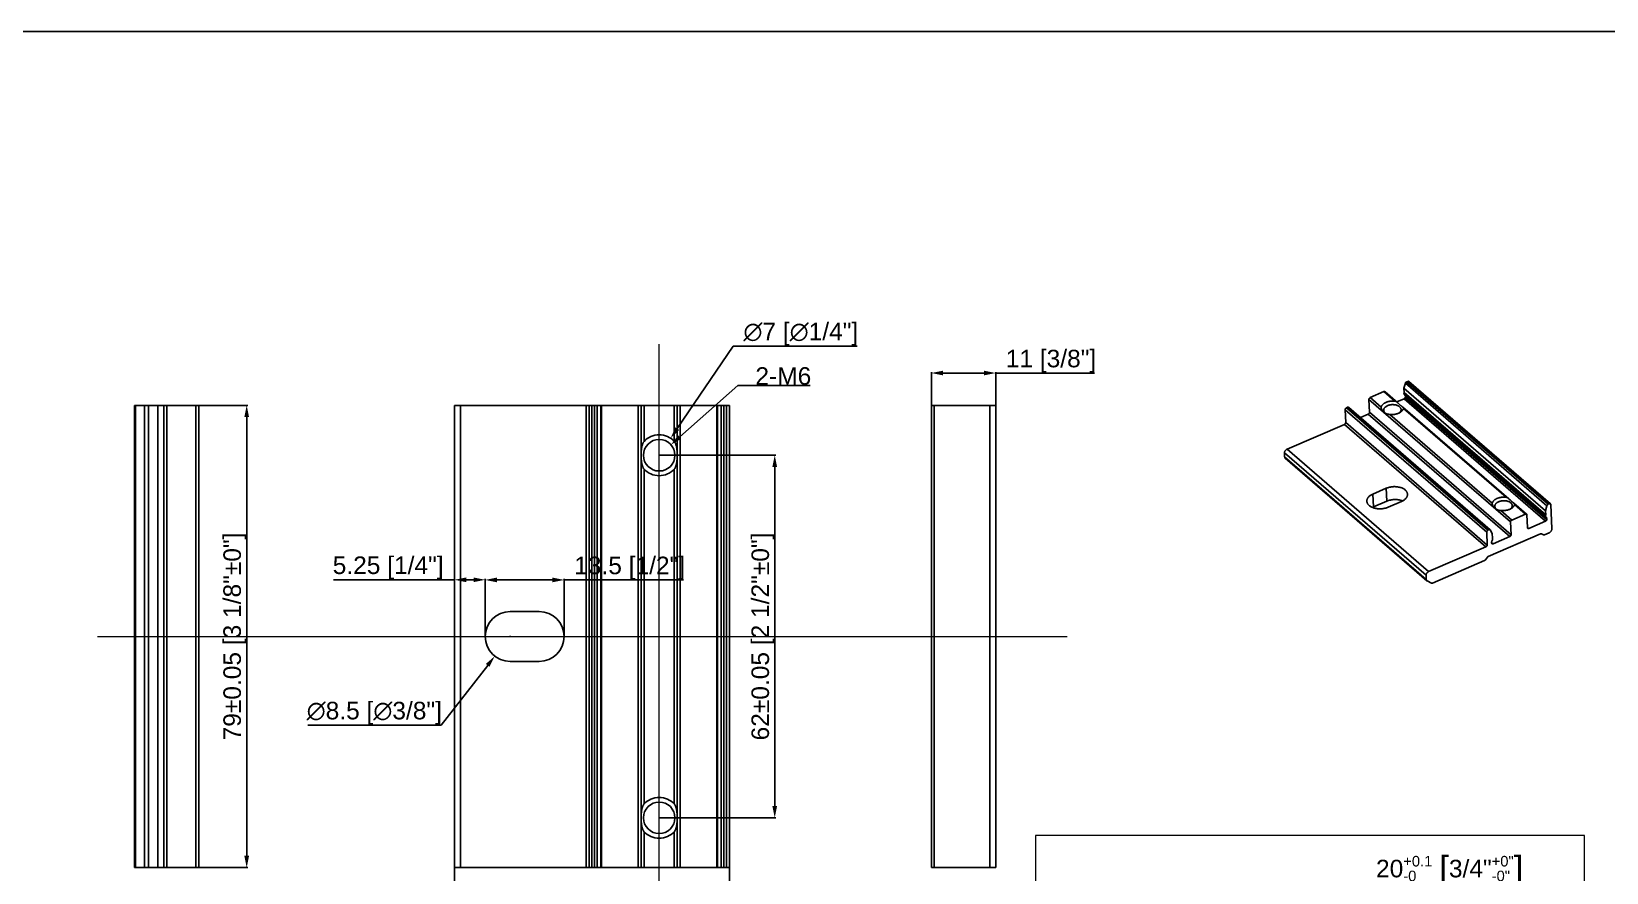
# Model space of a CAD drawing. Header units: millimetres. Extents: x 2185 to 26698, y 9658 to 17427.
# Drawn here: x 12673 to 12942.4, y 9782.4 to 9926.2 of the extents above; entities that cross this region are included whole.
import ezdxf

# ---------------------------------------------------------------- set-up
doc = ezdxf.new("R2010")
doc.units = ezdxf.units.MM
doc.styles.get("Standard").update_dxf_attribs({"font": 'arial.ttf'})
doc.dimstyles.new('缩小5倍', dxfattribs={"dimtxt": 3, "dimasz": 2, "dimexe": 0.18, "dimexo": 0.0625, "dimgap": 0.09, "dimtad": 1, "dimtoh": 1, "dimzin": 9, "dimdsep": 46, "dimtxsty": 'Standard', "dimblk": '_FILLED', "dimcen": 0.09, "dimclrd": 3, "dimclre": 3, "dimclrt": 3, "dimazin": 2, "dimtfac": 1, "dimtofl": 0, "dimtmove": 0, "dimatfit": 3, "dimldrblk": '_FILLED', "dimfxl": 1, "dimtolj": 1, "dimtzin": 0, "dimarcsym": 0})

# ---------------------------------------------------------------- blocks, each defined once
blk = doc.blocks.new('_FILLED')
at = {"color": 0, "linetype": 'ByBlock'}
blk.add_solid([(0, 0), (-1, 0.2), (-1, -0.2)], dxfattribs=at)
blk = doc.blocks.new('*D200')
at = {"color": 3, "lineweight": -2, "transparency": 16777216}
for p, q in [((12701.21, 9862.25), (12710.01, 9862.25)), ((12709.83, 9860.25), (12709.83, 9785.25)), ((12701.21, 9783.25), (12710.01, 9783.25))]:
    blk.add_line(p, q, dxfattribs=at)
at = {"layer": 'Defpoints', "color": 0, "transparency": 16777216}
for p in [(12701.15, 9862.25), (12701.15, 9783.25), (12709.83, 9783.25)]:
    blk.add_point(p, dxfattribs=at)
at = {"color": 3, "lineweight": -2, "transparency": 16777216, "xscale": 2, "yscale": 2, "zscale": 2}
for p, rotation in [((12709.83, 9862.25), 90), ((12709.83, 9783.25), 270)]:
    blk.add_blockref('_FILLED', p, dxfattribs=dict(at, rotation=rotation))
at = {"color": 3, "lineweight": 5, "transparency": 16777216, "insert": (12707.79, 9822.75), "char_height": 3, "attachment_point": 5, "rotation": 90}
blk.add_mtext('\\A1;79±0.05 [3 1/8"±0"]', dxfattribs=at)
blk = doc.blocks.new('*D201')
at = {"color": 3, "lineweight": -2, "transparency": 16777216}
for p, q in [((12750.62, 9822.81), (12750.62, 9832.6)), ((12752.62, 9832.42), (12762.12, 9832.42)), ((12764.12, 9822.81), (12764.12, 9832.6)), ((12764.12, 9832.42), (12784.53, 9832.42))]:
    blk.add_line(p, q, dxfattribs=at)
at = {"layer": 'Defpoints', "color": 0, "transparency": 16777216}
for p in [(12764.12, 9832.42), (12750.62, 9822.75), (12764.12, 9822.75)]:
    blk.add_point(p, dxfattribs=at)
at = {"color": 3, "lineweight": -2, "transparency": 16777216, "xscale": 2, "yscale": 2, "zscale": 2, "rotation": 180}
blk.add_blockref('_FILLED', (12750.62, 9832.42), dxfattribs=at)
at = {"color": 3, "lineweight": -2, "transparency": 16777216, "xscale": 2, "yscale": 2, "zscale": 2}
blk.add_blockref('_FILLED', (12764.12, 9832.42), dxfattribs=at)
at = {"color": 3, "lineweight": 5, "transparency": 16777216, "insert": (12775.32, 9834.45), "char_height": 3, "attachment_point": 5}
blk.add_mtext('\\A1;13.5 [1/2"]', dxfattribs=at)
blk = doc.blocks.new('*D202')
at = {"color": 3, "lineweight": -2, "transparency": 16777216}
for p, q in [((12754.78, 9822.75), (12754.96, 9822.75)), ((12754.87, 9822.66), (12754.87, 9822.84)), ((12743.1, 9807.57), (12751.04, 9817.81)), ((12720.3, 9807.57), (12743.1, 9807.57))]:
    blk.add_line(p, q, dxfattribs=at)
at = {"layer": 'Defpoints', "color": 0, "transparency": 16777216}
for p in [(12757.47, 9826.1), (12752.26, 9819.39)]:
    blk.add_point(p, dxfattribs=at)
at = {"color": 3, "lineweight": -2, "transparency": 16777216, "xscale": 2, "yscale": 2, "zscale": 2, "rotation": 52.20990092908037}
blk.add_blockref('_FILLED', (12752.26, 9819.39), dxfattribs=at)
at = {"color": 3, "lineweight": 5, "transparency": 16777216, "insert": (12731.65, 9809.63), "char_height": 3, "attachment_point": 5}
blk.add_mtext('\\A1;∅8.5 [∅3/8"]', dxfattribs=at)
blk = doc.blocks.new('*D203')
at = {"color": 3, "lineweight": -2, "transparency": 16777216}
for p, q in [((12793.81, 9865.65), (12783.89, 9856.86)), ((12806.21, 9865.65), (12793.81, 9865.65)), ((12780.28, 9853.75), (12780.46, 9853.75)), ((12780.37, 9853.66), (12780.37, 9853.84))]:
    blk.add_line(p, q, dxfattribs=at)
at = {"layer": 'Defpoints', "color": 0, "transparency": 16777216}
for p in [(12782.39, 9855.54), (12778.34, 9851.96)]:
    blk.add_point(p, dxfattribs=at)
at = {"color": 3, "lineweight": -2, "transparency": 16777216, "xscale": 2, "yscale": 2, "zscale": 2, "rotation": 221.5221564355448}
blk.add_blockref('_FILLED', (12782.39, 9855.54), dxfattribs=at)
at = {"color": 3, "lineweight": 5, "transparency": 16777216, "insert": (12801.6, 9867.27), "char_height": 3, "attachment_point": 5}
blk.add_mtext('\\A1;2-M6', dxfattribs=at)
blk = doc.blocks.new('*D204')
at = {"color": 3, "lineweight": -2, "transparency": 16777216}
for p, q in [((12745.37, 9832.44), (12724.67, 9832.44)), ((12745.37, 9822.81), (12745.37, 9832.62)), ((12748.62, 9832.44), (12747.37, 9832.44)), ((12750.62, 9822.81), (12750.62, 9832.62))]:
    blk.add_line(p, q, dxfattribs=at)
at = {"layer": 'Defpoints', "color": 0, "transparency": 16777216}
for p in [(12745.37, 9832.44), (12745.37, 9822.75), (12750.62, 9822.75)]:
    blk.add_point(p, dxfattribs=at)
at = {"color": 3, "lineweight": -2, "transparency": 16777216, "xscale": 2, "yscale": 2, "zscale": 2, "rotation": 180}
blk.add_blockref('_FILLED', (12745.37, 9832.44), dxfattribs=at)
at = {"color": 3, "lineweight": -2, "transparency": 16777216, "xscale": 2, "yscale": 2, "zscale": 2}
blk.add_blockref('_FILLED', (12750.62, 9832.44), dxfattribs=at)
at = {"color": 3, "lineweight": 5, "transparency": 16777216, "insert": (12734.02, 9834.48), "char_height": 3, "attachment_point": 5}
blk.add_mtext('\\A1;5.25 [1/4"]', dxfattribs=at)
blk = doc.blocks.new('*D205')
at = {"color": 3, "lineweight": -2, "transparency": 16777216}
for p, q in [((12745.37, 9783.18), (12745.37, 9775.18)), ((12792.37, 9783.18), (12792.37, 9775.18)), ((12747.37, 9775.36), (12790.37, 9775.36))]:
    blk.add_line(p, q, dxfattribs=at)
at = {"layer": 'Defpoints', "color": 0, "transparency": 16777216}
for p in [(12745.37, 9783.25), (12792.37, 9783.25), (12792.37, 9775.36)]:
    blk.add_point(p, dxfattribs=at)
at = {"color": 3, "lineweight": -2, "transparency": 16777216, "xscale": 2, "yscale": 2, "zscale": 2, "rotation": 180}
blk.add_blockref('_FILLED', (12745.37, 9775.36), dxfattribs=at)
at = {"color": 3, "lineweight": -2, "transparency": 16777216, "xscale": 2, "yscale": 2, "zscale": 2}
blk.add_blockref('_FILLED', (12792.37, 9775.36), dxfattribs=at)
at = {"color": 3, "lineweight": 5, "transparency": 16777216, "insert": (12768.87, 9777.39), "char_height": 3, "attachment_point": 5}
blk.add_mtext('\\A1;47 [1 7/8"]', dxfattribs=at)
blk = doc.blocks.new('*D206')
at = {"color": 3, "lineweight": -2, "transparency": 16777216}
for p, q in [((12780.43, 9853.75), (12800.31, 9853.75)), ((12800.13, 9793.75), (12800.13, 9851.75)), ((12780.43, 9791.75), (12800.31, 9791.75))]:
    blk.add_line(p, q, dxfattribs=at)
at = {"layer": 'Defpoints', "color": 0, "transparency": 16777216}
for p in [(12780.37, 9853.75), (12800.13, 9853.75), (12780.37, 9791.75)]:
    blk.add_point(p, dxfattribs=at)
at = {"color": 3, "lineweight": -2, "transparency": 16777216, "xscale": 2, "yscale": 2, "zscale": 2}
for p, rotation in [((12800.13, 9853.75), 90), ((12800.13, 9791.75), 270)]:
    blk.add_blockref('_FILLED', p, dxfattribs=dict(at, rotation=rotation))
at = {"color": 3, "lineweight": 5, "transparency": 16777216, "insert": (12798.1, 9822.75), "char_height": 3, "attachment_point": 5, "rotation": 90}
blk.add_mtext('\\A1;62±0.05 [2 1/2"±0"]', dxfattribs=at)
blk = doc.blocks.new('*D213')
at = {"color": 3, "lineweight": -2, "transparency": 16777216}
for p, q in [((12826.91, 9862.31), (12826.91, 9867.97)), ((12828.91, 9867.79), (12835.91, 9867.79)), ((12837.91, 9862.31), (12837.91, 9867.97)), ((12837.91, 9867.79), (12854.83, 9867.79))]:
    blk.add_line(p, q, dxfattribs=at)
at = {"layer": 'Defpoints', "color": 0, "transparency": 16777216}
for p in [(12837.91, 9867.79), (12826.91, 9862.25), (12837.91, 9862.25)]:
    blk.add_point(p, dxfattribs=at)
at = {"color": 3, "lineweight": -2, "transparency": 16777216, "xscale": 2, "yscale": 2, "zscale": 2, "rotation": 180}
blk.add_blockref('_FILLED', (12826.91, 9867.79), dxfattribs=at)
at = {"color": 3, "lineweight": -2, "transparency": 16777216, "xscale": 2, "yscale": 2, "zscale": 2}
blk.add_blockref('_FILLED', (12837.91, 9867.79), dxfattribs=at)
at = {"color": 3, "lineweight": 5, "transparency": 16777216, "insert": (12847.37, 9869.82), "char_height": 3, "attachment_point": 5}
blk.add_mtext('\\A1;11 [3/8"]', dxfattribs=at)
blk = doc.blocks.new('*D197')
at = {"color": 3, "lineweight": -2, "transparency": 16777216}
for p, q in [((12881.43, 9759.01), (12881.43, 9779.75)), ((12883.43, 9779.57), (12899.43, 9779.57)), ((12901.43, 9759.01), (12901.43, 9779.75)), ((12901.43, 9779.57), (12927.69, 9779.57))]:
    blk.add_line(p, q, dxfattribs=at)
at = {"layer": 'Defpoints', "color": 0, "transparency": 16777216}
for p in [(12901.43, 9779.57), (12881.43, 9758.95), (12901.43, 9758.95)]:
    blk.add_point(p, dxfattribs=at)
at = {"color": 3, "lineweight": -2, "transparency": 16777216, "xscale": 2, "yscale": 2, "zscale": 2, "rotation": 180}
blk.add_blockref('_FILLED', (12881.43, 9779.57), dxfattribs=at)
at = {"color": 3, "lineweight": -2, "transparency": 16777216, "xscale": 2, "yscale": 2, "zscale": 2}
blk.add_blockref('_FILLED', (12901.43, 9779.57), dxfattribs=at)
at = {"color": 3, "lineweight": 5, "transparency": 16777216, "insert": (12915.56, 9782.42), "char_height": 3, "attachment_point": 5}
blk.add_mtext('\\A1;20{\\H1.8;\\S+0.1^ -0;} {\\o\\l\\H4.32;[}3/4"{\\H1.8;\\S+0"^ -0";}{\\o\\l\\H4.32;]}', dxfattribs=at)
blk = doc.blocks.new('*D222')
at = {"color": 3, "lineweight": -2, "transparency": 16777216}
for p, q in [((12793.04, 9872.39), (12783.46, 9858.29)), ((12814.2, 9872.39), (12793.04, 9872.39)), ((12780.28, 9853.75), (12780.46, 9853.75)), ((12780.37, 9853.66), (12780.37, 9853.84))]:
    blk.add_line(p, q, dxfattribs=at)
at = {"layer": 'Defpoints', "color": 0, "transparency": 16777216}
for p in [(12782.33, 9856.64), (12778.4, 9850.85)]:
    blk.add_point(p, dxfattribs=at)
at = {"color": 3, "lineweight": -2, "transparency": 16777216, "xscale": 2, "yscale": 2, "zscale": 2, "rotation": 235.7825549024466}
blk.add_blockref('_FILLED', (12782.33, 9856.64), dxfattribs=at)
at = {"color": 3, "lineweight": 5, "transparency": 16777216, "insert": (12804.59, 9874.45), "char_height": 3, "attachment_point": 5}
blk.add_mtext('\\A1;∅7 [∅1/4"]', dxfattribs=at)

msp = doc.modelspace()

# ---------------------------------------------------------------- linework, layer by layer
at = {"color": 1, "lineweight": 5}
for p, q in [((12780.366, 9733.405), (12780.366, 9872.731)), ((12684.327, 9822.746), (12850.146, 9822.746))]:
    msp.add_line(p, q, dxfattribs=at)
at = {"color": 7, "linetype": 'Continuous'}
for p, q in [((12907.731, 9865.193), (12907.965, 9866.04)), ((12907.965, 9866.04), (12932.177, 9845.106)), ((12908.377, 9866.368), (12908.173, 9866.28)), ((12908.173, 9866.28), (12932.386, 9845.346)), ((12932.589, 9845.434), (12908.377, 9866.368)), ((12932.778, 9845.422), (12908.566, 9866.356)), ((12901.736, 9863.281), (12901.833, 9861.081)), ((12925.948, 9842.347), (12901.736, 9863.281)), ((12904.304, 9864.612), (12901.955, 9863.599)), ((12903.833, 9861.975), (12901.955, 9863.599)), ((12906.183, 9862.988), (12904.304, 9864.612)), ((12906.672, 9862.717), (12904.494, 9864.6)), ((12906.498, 9862.868), (12907.744, 9863.405)), ((12907.731, 9865.193), (12907.762, 9864.485)), ((12931.943, 9844.259), (12907.731, 9865.193)), ((12931.956, 9842.471), (12907.744, 9863.405)), ((12907.762, 9864.485), (12931.974, 9843.551)), ((12907.83, 9864.078), (12932.042, 9843.144)), ((12932.159, 9842.693), (12907.947, 9863.627)), ((12690.645, 9783.246), (12690.645, 9862.246)), ((12701.645, 9862.246), (12690.645, 9862.246)), ((12690.792, 9783.246), (12690.792, 9862.246)), ((12692.352, 9783.246), (12692.352, 9862.246)), ((12693.059, 9783.246), (12693.059, 9862.246)), ((12694.645, 9783.246), (12694.645, 9862.246)), ((12695.645, 9783.246), (12695.645, 9862.246)), ((12696.145, 9862.246), (12696.145, 9783.246)), ((12701.145, 9783.246), (12701.145, 9862.246)), ((12701.645, 9783.246), (12701.645, 9862.246)), ((12745.366, 9783.246), (12745.366, 9862.246)), ((12792.366, 9862.246), (12745.366, 9862.246)), ((12746.366, 9783.246), (12746.366, 9862.246)), ((12767.866, 9862.246), (12767.866, 9783.246)), ((12768.366, 9783.246), (12768.366, 9862.246)), ((12768.866, 9783.246), (12768.866, 9862.246)), ((12769.311, 9783.246), (12769.311, 9862.246)), ((12769.783, 9783.246), (12769.783, 9862.246)), ((12770.366, 9783.246), (12770.366, 9862.246)), ((12770.446, 9862.246), (12770.446, 9783.246)), ((12770.508, 9783.246), (12770.508, 9862.246)), ((12776.791, 9862.246), (12776.791, 9783.246)), ((12777.291, 9783.246), (12777.291, 9862.246)), ((12777.791, 9856.116), (12777.791, 9862.246)), ((12782.941, 9856.116), (12782.941, 9862.246)), ((12783.441, 9783.246), (12783.441, 9862.246)), ((12783.941, 9783.246), (12783.941, 9862.246)), ((12790.224, 9783.246), (12790.224, 9862.246)), ((12790.286, 9862.246), (12790.286, 9783.246)), ((12790.366, 9783.246), (12790.366, 9862.246)), ((12790.949, 9862.246), (12790.949, 9783.246)), ((12791.421, 9862.246), (12791.421, 9783.246)), ((12791.866, 9783.246), (12791.866, 9862.246)), ((12792.366, 9783.246), (12792.366, 9862.246)), ((12826.91, 9783.246), (12826.91, 9862.246)), ((12826.91, 9862.246), (12837.91, 9862.246)), ((12827.41, 9783.246), (12827.41, 9862.246)), ((12836.91, 9783.246), (12836.91, 9862.246)), ((12837.91, 9783.246), (12837.91, 9862.246)), ((12897.664, 9861.525), (12897.761, 9859.325)), ((12921.876, 9840.591), (12897.664, 9861.525)), ((12898.085, 9861.931), (12897.882, 9861.843)), ((12922.094, 9840.91), (12897.882, 9861.843)), ((12922.298, 9840.997), (12898.085, 9861.931)), ((12922.487, 9840.985), (12898.275, 9861.919)), ((12900.279, 9860.187), (12901.615, 9860.762)), ((12901.615, 9860.762), (12925.827, 9839.829)), ((12901.833, 9861.081), (12926.045, 9840.147)), ((12905.286, 9860.719), (12922.835, 9845.546)), ((12925.674, 9846.288), (12907.526, 9861.979)), ((12925.185, 9846.559), (12907.636, 9861.732)), ((12897.542, 9859.007), (12887.732, 9854.778)), ((12897.542, 9859.007), (12921.755, 9838.073)), ((12897.761, 9859.325), (12921.973, 9838.391)), ((12887.295, 9854.141), (12887.326, 9853.443)), ((12911.508, 9833.207), (12887.295, 9854.141)), ((12911.538, 9832.51), (12887.326, 9853.443)), ((12911.635, 9832.29), (12887.423, 9853.224)), ((12911.945, 9833.844), (12887.732, 9854.778)), ((12777.791, 9851.375), (12777.791, 9794.116)), ((12782.941, 9794.116), (12782.941, 9851.375)), ((12904.696, 9848.093), (12902.414, 9847.109)), ((12902.414, 9847.109), (12902.511, 9844.909)), ((12904.696, 9848.093), (12904.793, 9845.893)), ((12902.511, 9844.909), (12902.346, 9844.82)), ((12902.511, 9844.909), (12904.793, 9845.893)), ((12905.019, 9844.857), (12907.301, 9845.84)), ((12907.466, 9845.929), (12907.357, 9845.975)), ((12926.167, 9842.665), (12924.288, 9844.289)), ((12928.706, 9843.666), (12926.528, 9845.549)), ((12928.517, 9843.678), (12926.638, 9845.303)), ((12932.177, 9845.106), (12931.943, 9844.259)), ((12931.943, 9844.259), (12931.974, 9843.551)), ((12932.589, 9845.434), (12932.386, 9845.346)), ((12933.011, 9841.132), (12932.827, 9845.312)), ((12925.948, 9842.347), (12926.045, 9840.147)), ((12928.517, 9843.678), (12926.167, 9842.665)), ((12928.851, 9841.357), (12928.754, 9843.557)), ((12931.956, 9842.471), (12929.089, 9841.235)), ((12932.093, 9843.105), (12932.042, 9843.144)), ((12921.876, 9840.591), (12921.973, 9838.391)), ((12922.298, 9840.997), (12922.094, 9840.91)), ((12922.155, 9836.452), (12931.091, 9840.305)), ((12922.519, 9840.943), (12922.487, 9840.985)), ((12922.818, 9840.325), (12922.519, 9840.943)), ((12922.96, 9838.593), (12922.703, 9838.815)), ((12922.849, 9839.617), (12922.818, 9840.325)), ((12925.827, 9839.829), (12922.96, 9838.593)), ((12929.089, 9841.235), (12928.848, 9841.444)), ((12931.256, 9840.31), (12931.592, 9840.138)), ((12932.574, 9840.496), (12931.756, 9840.143)), ((12921.755, 9838.073), (12911.945, 9833.844)), ((12921.687, 9835.868), (12921.996, 9836.318)), ((12922.77, 9838.605), (12922.745, 9838.635)), ((12912.592, 9831.881), (12921.529, 9835.734)), ((12911.508, 9833.207), (12911.538, 9832.51)), ((12911.635, 9832.29), (12911.686, 9832.256)), ((12911.686, 9832.256), (12912.428, 9831.876)), ((12759.866, 9826.996), (12754.866, 9826.996)), ((12754.866, 9818.496), (12759.866, 9818.496)), ((12777.791, 9783.246), (12777.791, 9789.375)), ((12782.941, 9783.246), (12782.941, 9789.375)), ((12701.645, 9783.246), (12690.645, 9783.246)), ((12792.366, 9783.246), (12745.366, 9783.246)), ((12837.91, 9783.246), (12826.91, 9783.246))]:
    msp.add_line(p, q, dxfattribs=at)
msp.add_lwpolyline([(12650.251, 9926.186), (12976.148, 9926.186), (12976.148, 9683.587), (12650.251, 9683.587)], close=True)
at = {"color": 6, "lineweight": 5}
msp.add_lwpolyline([(12844.736, 9729.354), (12938.601, 9729.354), (12938.601, 9788.714), (12844.736, 9788.714)], close=True, dxfattribs=at)
at = {"color": 7, "linetype": 'Continuous'}
for centre in [(12780.366, 9853.746), (12780.366, 9791.746)]:
    msp.add_circle(centre, 2.7, dxfattribs=at)
for centre, radius, start, end in [((12904.978, 9861.544), 0.733, 214.35556, 216.68729), ((12905.116, 9861.92), 1.156, 237.83029, 244.54458), ((12905.341, 9861.962), 1.289, 236.24479, 240.78628), ((12906.319, 9861.764), 0.982, 315.83079, 316.42318), ((12780.366, 9853.746), 3.5, 42.63239, 137.36761), ((12780.366, 9853.746), 3.5, 222.63239, 317.36761), ((12923.98, 9845.115), 0.733, 214.35556, 216.68729), ((12924.118, 9845.491), 1.156, 237.83029, 244.54458), ((12924.343, 9845.533), 1.289, 236.24479, 240.78628), ((12925.321, 9845.335), 0.982, 315.83079, 316.42318), ((12754.866, 9822.746), 4.25, 90, 270), ((12759.866, 9822.746), 4.25, 270, 90), ((12780.366, 9791.746), 3.5, 42.63239, 137.36761), ((12780.366, 9791.746), 3.5, 222.63239, 317.36761)]:
    msp.add_arc(centre, radius, start, end, dxfattribs=at)
for points, knots in [([(12907.965, 9866.04), (12907.968, 9866.053), (12907.977, 9866.078), (12908.001, 9866.127), (12908.041, 9866.184), (12908.092, 9866.232), (12908.138, 9866.263), (12908.162, 9866.275), (12908.173, 9866.28)], [0, 0, 0, 0, 0.1196504, 0.2441143, 0.500339, 0.7563831, 0.8806315, 1, 1, 1, 1]), ([(12908.377, 9866.368), (12908.394, 9866.375), (12908.428, 9866.386), (12908.473, 9866.39), (12908.506, 9866.386), (12908.528, 9866.379), (12908.549, 9866.369), (12908.561, 9866.361), (12908.566, 9866.356)], [0, 0, 0, 0, 0.2826079, 0.5407473, 0.6612526, 0.7770343, 0.8894263, 1, 1, 1, 1]), ([(12901.736, 9863.281), (12901.735, 9863.296), (12901.737, 9863.327), (12901.749, 9863.374), (12901.768, 9863.421), (12901.804, 9863.481), (12901.852, 9863.535), (12901.909, 9863.576), (12901.939, 9863.592), (12901.955, 9863.599)], [0, 0, 0, 0, 0.1102625, 0.2288238, 0.3541088, 0.4842143, 0.7479321, 0.8768455, 1, 1, 1, 1]), ([(12904.304, 9864.612), (12904.322, 9864.62), (12904.356, 9864.631), (12904.401, 9864.634), (12904.433, 9864.63), (12904.456, 9864.624), (12904.476, 9864.614), (12904.488, 9864.605), (12904.494, 9864.6)], [0, 0, 0, 0, 0.2826079, 0.5407473, 0.6612526, 0.7770343, 0.8894263, 1, 1, 1, 1]), ([(12907.83, 9864.078), (12907.818, 9864.088), (12907.796, 9864.111), (12907.769, 9864.153), (12907.749, 9864.199), (12907.732, 9864.27), (12907.731, 9864.346), (12907.744, 9864.425), (12907.756, 9864.465), (12907.762, 9864.485)], [0, 0, 0, 0, 0.109108, 0.2202957, 0.3352863, 0.4555223, 0.7145729, 0.8543866, 1, 1, 1, 1]), ([(12907.744, 9863.405), (12907.755, 9863.41), (12907.777, 9863.421), (12907.82, 9863.449), (12907.869, 9863.493), (12907.909, 9863.546), (12907.933, 9863.591), (12907.943, 9863.615), (12907.947, 9863.627)], [0, 0, 0, 0, 0.1186363, 0.2421207, 0.4968312, 0.7532238, 0.8787181, 1, 1, 1, 1]), ([(12907.947, 9863.627), (12907.954, 9863.646), (12907.965, 9863.683), (12907.978, 9863.757), (12907.98, 9863.83), (12907.967, 9863.897), (12907.952, 9863.943), (12907.93, 9863.984), (12907.911, 9864.008), (12907.901, 9864.019)], [0, 0, 0, 0, 0.144431, 0.283616, 0.543145, 0.664084, 0.7797613, 0.8912631, 1, 1, 1, 1]), ([(12897.664, 9861.525), (12897.663, 9861.54), (12897.665, 9861.571), (12897.676, 9861.618), (12897.696, 9861.665), (12897.732, 9861.726), (12897.78, 9861.779), (12897.837, 9861.821), (12897.867, 9861.837), (12897.882, 9861.843)], [0, 0, 0, 0, 0.1102625, 0.2288238, 0.3541088, 0.4842143, 0.7479321, 0.8768455, 1, 1, 1, 1]), ([(12898.085, 9861.931), (12898.103, 9861.939), (12898.137, 9861.95), (12898.182, 9861.953), (12898.214, 9861.949), (12898.237, 9861.943), (12898.257, 9861.933), (12898.269, 9861.924), (12898.275, 9861.919)], [0, 0, 0, 0, 0.282612, 0.5407303, 0.6612265, 0.7769788, 0.889351, 1, 1, 1, 1]), ([(12901.615, 9860.762), (12901.63, 9860.769), (12901.66, 9860.785), (12901.717, 9860.827), (12901.765, 9860.88), (12901.801, 9860.941), (12901.82, 9860.988), (12901.832, 9861.035), (12901.834, 9861.066), (12901.833, 9861.081)], [0, 0, 0, 0, 0.1231545, 0.2520679, 0.5157857, 0.6458912, 0.7711762, 0.8897375, 1, 1, 1, 1]), ([(12904.342, 9861.06), (12904.309, 9861.089), (12904.244, 9861.15), (12904.152, 9861.251), (12904.065, 9861.361), (12903.987, 9861.479), (12903.929, 9861.582), (12903.89, 9861.667), (12903.865, 9861.731), (12903.846, 9861.794), (12903.832, 9861.857), (12903.826, 9861.908), (12903.828, 9861.947), (12903.831, 9861.966), (12903.833, 9861.975)], [0, 0, 0, 0, 0.1212908, 0.2483415, 0.3789092, 0.510723, 0.6417131, 0.7062491, 0.769692, 0.8315922, 0.8913115, 0.947895, 0.9746471, 1, 1, 1, 1]), ([(12903.833, 9861.975), (12903.843, 9862.015), (12903.871, 9862.096), (12903.932, 9862.212), (12904.012, 9862.323), (12904.111, 9862.43), (12904.226, 9862.53), (12904.358, 9862.623), (12904.504, 9862.708), (12904.663, 9862.784), (12904.833, 9862.849), (12905.013, 9862.905), (12905.201, 9862.949), (12905.394, 9862.981), (12905.591, 9863.002), (12905.789, 9863.01), (12905.987, 9863.006), (12906.118, 9862.995), (12906.183, 9862.988)], [0, 0, 0, 0, 0.0453232, 0.0926956, 0.1425391, 0.1951743, 0.2507837, 0.3093805, 0.3708655, 0.4350313, 0.5015977, 0.5702099, 0.6404657, 0.7119097, 0.7840679, 0.8564785, 0.9286546, 1, 1, 1, 1]), ([(12904.267, 9861.436), (12904.265, 9861.46), (12904.267, 9861.508), (12904.278, 9861.58), (12904.299, 9861.651), (12904.329, 9861.722), (12904.369, 9861.791), (12904.418, 9861.858), (12904.475, 9861.922), (12904.564, 9862.007), (12904.695, 9862.103), (12904.877, 9862.201), (12905.08, 9862.281), (12905.3, 9862.341), (12905.532, 9862.379), (12905.769, 9862.396), (12906.006, 9862.389), (12906.236, 9862.36), (12906.454, 9862.309), (12906.654, 9862.237), (12906.831, 9862.147), (12906.936, 9862.072), (12906.982, 9862.032)], [0, 0, 0, 0, 0.0221149, 0.0444823, 0.0673395, 0.0908985, 0.115335, 0.1407833, 0.1673419, 0.1950659, 0.2540291, 0.317544, 0.3850428, 0.4556743, 0.52839, 0.6020229, 0.675356, 0.7471887, 0.816404, 0.8820317, 0.9433764, 1, 1, 1, 1]), ([(12904.373, 9861.13), (12904.357, 9861.154), (12904.328, 9861.202), (12904.295, 9861.278), (12904.274, 9861.356), (12904.268, 9861.409), (12904.267, 9861.436)], [0, 0, 0, 0, 0.2610225, 0.5127786, 0.7580526, 1, 1, 1, 1]), ([(12904.501, 9860.942), (12904.488, 9860.95), (12904.432, 9860.987), (12904.38, 9861.027), (12904.342, 9861.06)], [0, 0, 0, 0, 0.2420712, 1, 1, 1, 1]), ([(12904.518, 9860.97), (12904.506, 9860.981), (12904.46, 9861.023), (12904.418, 9861.069), (12904.39, 9861.106)], [0, 0, 0, 0, 0.2588626, 1, 1, 1, 1]), ([(12904.624, 9860.89), (12904.615, 9860.896), (12904.578, 9860.921), (12904.543, 9860.949), (12904.518, 9860.97)], [0, 0, 0, 0, 0.2561075, 1, 1, 1, 1]), ([(12905.286, 9860.719), (12905.251, 9860.723), (12905.184, 9860.73), (12905.059, 9860.748), (12904.917, 9860.774), (12904.761, 9860.817), (12904.665, 9860.855), (12904.62, 9860.876)], [0, 0, 0, 0, 0.1536482, 0.2954661, 0.5514014, 0.7822341, 1, 1, 1, 1]), ([(12907.049, 9861.048), (12906.99, 9861.013), (12906.864, 9860.948), (12906.664, 9860.866), (12906.45, 9860.799), (12906.225, 9860.748), (12905.993, 9860.714), (12905.757, 9860.697), (12905.521, 9860.698), (12905.364, 9860.71), (12905.286, 9860.719)], [0, 0, 0, 0, 0.1133232, 0.2320377, 0.3552831, 0.4820317, 0.6111072, 0.7413029, 0.8714154, 1, 1, 1, 1]), ([(12906.183, 9862.988), (12906.207, 9862.985), (12906.255, 9862.975), (12906.323, 9862.95), (12906.388, 9862.919), (12906.45, 9862.884), (12906.509, 9862.845), (12906.584, 9862.791), (12906.637, 9862.747), (12906.672, 9862.717)], [0, 0, 0, 0, 0.1291556, 0.2570446, 0.383713, 0.5092702, 0.6337007, 0.7569991, 1, 1, 1, 1]), ([(12906.672, 9862.717), (12906.716, 9862.679), (12906.8, 9862.601), (12906.918, 9862.483), (12907.03, 9862.371), (12907.106, 9862.301), (12907.144, 9862.268)], [0, 0, 0, 0, 0.2673271, 0.5250873, 0.7704301, 1, 1, 1, 1]), ([(12907.023, 9861.08), (12907.013, 9861.069), (12906.969, 9861.026), (12906.922, 9860.988), (12906.885, 9860.96)], [0, 0, 0, 0, 0.2422965, 1, 1, 1, 1]), ([(12906.982, 9862.032), (12907.019, 9862), (12907.071, 9861.948), (12907.129, 9861.871), (12907.165, 9861.813), (12907.193, 9861.753), (12907.214, 9861.692), (12907.228, 9861.63), (12907.233, 9861.588), (12907.234, 9861.567)], [0, 0, 0, 0, 0.2731444, 0.4026511, 0.5278149, 0.6492783, 0.767846, 0.8844252, 1, 1, 1, 1]), ([(12907.234, 9861.567), (12907.235, 9861.546), (12907.234, 9861.504), (12907.226, 9861.442), (12907.21, 9861.38), (12907.18, 9861.297), (12907.124, 9861.195), (12907.064, 9861.122), (12907.03, 9861.087)], [0, 0, 0, 0, 0.1158362, 0.2326622, 0.3514307, 0.4730021, 0.7271743, 1, 1, 1, 1]), ([(12907.636, 9861.732), (12907.628, 9861.699), (12907.607, 9861.635), (12907.562, 9861.541), (12907.505, 9861.449), (12907.436, 9861.36), (12907.355, 9861.275), (12907.23, 9861.164), (12907.124, 9861.092), (12907.049, 9861.048)], [0, 0, 0, 0, 0.1081481, 0.22007, 0.3364673, 0.4579208, 0.5848685, 0.7175687, 1, 1, 1, 1]), ([(12907.144, 9862.268), (12907.178, 9862.238), (12907.231, 9862.196), (12907.301, 9862.143), (12907.351, 9862.108), (12907.399, 9862.074), (12907.445, 9862.042), (12907.487, 9862.011), (12907.513, 9861.989), (12907.526, 9861.979)], [0, 0, 0, 0, 0.2870109, 0.4209974, 0.5487414, 0.6703771, 0.7860328, 0.8958421, 1, 1, 1, 1]), ([(12907.526, 9861.979), (12907.544, 9861.963), (12907.57, 9861.938), (12907.599, 9861.902), (12907.618, 9861.874), (12907.632, 9861.843), (12907.641, 9861.809), (12907.643, 9861.772), (12907.639, 9861.745), (12907.636, 9861.732)], [0, 0, 0, 0, 0.2517925, 0.3712889, 0.4880435, 0.6042745, 0.7236545, 0.8523297, 1, 1, 1, 1]), ([(12897.542, 9859.007), (12897.558, 9859.013), (12897.588, 9859.03), (12897.644, 9859.071), (12897.693, 9859.125), (12897.729, 9859.185), (12897.748, 9859.232), (12897.759, 9859.279), (12897.761, 9859.31), (12897.761, 9859.325)], [0, 0, 0, 0, 0.1231545, 0.2520679, 0.5157857, 0.6458912, 0.7711762, 0.8897375, 1, 1, 1, 1]), ([(12777.296, 9853.746), (12777.296, 9853.85), (12777.297, 9854.059), (12777.305, 9854.37), (12777.322, 9854.678), (12777.356, 9854.983), (12777.41, 9855.283), (12777.477, 9855.529), (12777.549, 9855.72), (12777.614, 9855.86), (12777.692, 9855.995), (12777.756, 9856.078), (12777.791, 9856.116)], [0, 0, 0, 0, 0.127092, 0.2533181, 0.3783224, 0.5022659, 0.6256186, 0.7490561, 0.8111115, 0.8735521, 0.9365117, 1, 1, 1, 1]), ([(12782.941, 9856.116), (12782.977, 9856.078), (12783.04, 9855.995), (12783.118, 9855.86), (12783.183, 9855.72), (12783.255, 9855.529), (12783.323, 9855.283), (12783.377, 9854.983), (12783.41, 9854.678), (12783.428, 9854.37), (12783.435, 9854.059), (12783.436, 9853.85), (12783.436, 9853.746)], [0, 0, 0, 0, 0.0634875, 0.1264466, 0.1888873, 0.2509424, 0.3743796, 0.4977322, 0.6216759, 0.7466805, 0.8729075, 1, 1, 1, 1]), ([(12777.791, 9851.375), (12777.756, 9851.413), (12777.692, 9851.497), (12777.614, 9851.631), (12777.549, 9851.771), (12777.477, 9851.962), (12777.409, 9852.208), (12777.356, 9852.508), (12777.322, 9852.813), (12777.305, 9853.121), (12777.297, 9853.433), (12777.296, 9853.641), (12777.296, 9853.746)], [0, 0, 0, 0, 0.063495, 0.1264685, 0.1889052, 0.2509634, 0.3743964, 0.4977444, 0.6216827, 0.7466819, 0.8729095, 1, 1, 1, 1]), ([(12783.436, 9853.746), (12783.436, 9853.641), (12783.435, 9853.432), (12783.428, 9853.121), (12783.41, 9852.813), (12783.377, 9852.508), (12783.323, 9852.208), (12783.255, 9851.962), (12783.183, 9851.771), (12783.118, 9851.631), (12783.04, 9851.497), (12782.977, 9851.413), (12782.941, 9851.375)], [0, 0, 0, 0, 0.1270924, 0.2533189, 0.3783233, 0.5022669, 0.6256196, 0.7490569, 0.8111121, 0.8735528, 0.9365121, 1, 1, 1, 1]), ([(12887.295, 9854.141), (12887.294, 9854.171), (12887.298, 9854.233), (12887.321, 9854.327), (12887.36, 9854.421), (12887.414, 9854.512), (12887.48, 9854.596), (12887.557, 9854.67), (12887.641, 9854.732), (12887.702, 9854.765), (12887.732, 9854.778)], [0, 0, 0, 0, 0.1101979, 0.2286897, 0.3539013, 0.4839305, 0.6162363, 0.7480798, 0.8769177, 1, 1, 1, 1]), ([(12887.423, 9853.224), (12887.408, 9853.237), (12887.381, 9853.266), (12887.352, 9853.318), (12887.333, 9853.378), (12887.327, 9853.421), (12887.326, 9853.443)], [0, 0, 0, 0, 0.2354593, 0.4772062, 0.7310458, 1, 1, 1, 1]), ([(12902.414, 9847.109), (12902.335, 9847.075), (12902.183, 9847.001), (12901.974, 9846.872), (12901.792, 9846.729), (12901.663, 9846.597), (12901.577, 9846.487), (12901.522, 9846.404), (12901.476, 9846.319), (12901.439, 9846.232), (12901.41, 9846.145), (12901.391, 9846.057), (12901.381, 9845.968), (12901.38, 9845.909), (12901.382, 9845.88)], [0, 0, 0, 0, 0.1520139, 0.296297, 0.4319618, 0.5589547, 0.6193748, 0.6778602, 0.7345632, 0.7896874, 0.8434878, 0.8962536, 0.9483072, 1, 1, 1, 1]), ([(12908.333, 9847.069), (12908.332, 9847.1), (12908.326, 9847.163), (12908.306, 9847.255), (12908.276, 9847.347), (12908.235, 9847.436), (12908.185, 9847.524), (12908.125, 9847.608), (12908.056, 9847.69), (12907.949, 9847.797), (12907.793, 9847.921), (12907.577, 9848.049), (12907.334, 9848.159), (12907.067, 9848.247), (12906.781, 9848.313), (12906.482, 9848.355), (12906.175, 9848.372), (12905.864, 9848.365), (12905.556, 9848.334), (12905.255, 9848.278), (12904.967, 9848.199), (12904.784, 9848.131), (12904.696, 9848.093)], [0, 0, 0, 0, 0.0219679, 0.0441087, 0.0665897, 0.0895627, 0.1131621, 0.1375041, 0.1626787, 0.1887527, 0.2437366, 0.3026267, 0.3652836, 0.431338, 0.5002576, 0.5713772, 0.6439456, 0.717155, 0.7901595, 0.8621478, 0.93237, 1, 1, 1, 1]), ([(12907.301, 9845.84), (12907.38, 9845.874), (12907.532, 9845.948), (12907.741, 9846.077), (12907.923, 9846.22), (12908.052, 9846.352), (12908.138, 9846.462), (12908.193, 9846.545), (12908.239, 9846.63), (12908.276, 9846.717), (12908.305, 9846.804), (12908.324, 9846.892), (12908.334, 9846.981), (12908.335, 9847.04), (12908.333, 9847.069)], [0, 0, 0, 0, 0.1520139, 0.296297, 0.4319618, 0.5589547, 0.6193748, 0.6778602, 0.7345632, 0.7896874, 0.8434878, 0.8962536, 0.9483072, 1, 1, 1, 1]), ([(12901.382, 9845.88), (12901.383, 9845.849), (12901.389, 9845.786), (12901.409, 9845.694), (12901.439, 9845.602), (12901.48, 9845.513), (12901.53, 9845.426), (12901.59, 9845.341), (12901.659, 9845.259), (12901.766, 9845.152), (12901.923, 9845.029), (12902.138, 9844.9), (12902.381, 9844.79), (12902.648, 9844.702), (12902.934, 9844.636), (12903.233, 9844.594), (12903.54, 9844.577), (12903.851, 9844.584), (12904.159, 9844.615), (12904.46, 9844.671), (12904.748, 9844.75), (12904.931, 9844.819), (12905.019, 9844.857)], [0, 0, 0, 0, 0.0219679, 0.0441087, 0.0665897, 0.0895627, 0.1131621, 0.1375041, 0.1626787, 0.1887527, 0.2437366, 0.3026267, 0.3652836, 0.431338, 0.5002576, 0.5713772, 0.6439456, 0.717155, 0.7901595, 0.8621478, 0.93237, 1, 1, 1, 1]), ([(12907.362, 9845.979), (12907.265, 9846.014), (12907.061, 9846.075), (12906.743, 9846.136), (12906.412, 9846.168), (12906.074, 9846.172), (12905.736, 9846.146), (12905.406, 9846.091), (12905.09, 9846.008), (12904.889, 9845.934), (12904.793, 9845.893)], [0, 0, 0, 0, 0.1185129, 0.2421011, 0.3692891, 0.4984274, 0.627766, 0.7555561, 0.8802025, 1, 1, 1, 1]), ([(12923.344, 9844.631), (12923.311, 9844.66), (12923.246, 9844.721), (12923.154, 9844.822), (12923.067, 9844.932), (12922.989, 9845.05), (12922.931, 9845.153), (12922.892, 9845.238), (12922.867, 9845.301), (12922.847, 9845.365), (12922.834, 9845.428), (12922.828, 9845.479), (12922.83, 9845.518), (12922.833, 9845.537), (12922.835, 9845.546)], [0, 0, 0, 0, 0.1212908, 0.2483415, 0.3789092, 0.510723, 0.6417131, 0.7062491, 0.769692, 0.8315922, 0.8913115, 0.947895, 0.9746471, 1, 1, 1, 1]), ([(12922.835, 9845.546), (12922.845, 9845.586), (12922.873, 9845.667), (12922.934, 9845.782), (12923.014, 9845.894), (12923.113, 9846.001), (12923.228, 9846.101), (12923.36, 9846.194), (12923.506, 9846.279), (12923.665, 9846.355), (12923.835, 9846.42), (12924.015, 9846.476), (12924.203, 9846.52), (12924.396, 9846.552), (12924.593, 9846.573), (12924.791, 9846.581), (12924.989, 9846.577), (12925.12, 9846.566), (12925.185, 9846.559)], [0, 0, 0, 0, 0.0453232, 0.0926956, 0.1425391, 0.1951743, 0.2507837, 0.3093805, 0.3708655, 0.4350313, 0.5015977, 0.5702099, 0.6404657, 0.7119097, 0.7840679, 0.8564785, 0.9286546, 1, 1, 1, 1]), ([(12923.268, 9845.007), (12923.267, 9845.031), (12923.269, 9845.079), (12923.28, 9845.151), (12923.301, 9845.222), (12923.331, 9845.293), (12923.371, 9845.362), (12923.42, 9845.429), (12923.477, 9845.493), (12923.566, 9845.578), (12923.697, 9845.674), (12923.879, 9845.772), (12924.082, 9845.852), (12924.302, 9845.912), (12924.534, 9845.95), (12924.771, 9845.966), (12925.008, 9845.96), (12925.238, 9845.931), (12925.456, 9845.88), (12925.656, 9845.808), (12925.833, 9845.718), (12925.938, 9845.643), (12925.984, 9845.603)], [0, 0, 0, 0, 0.0221149, 0.0444823, 0.0673395, 0.0908985, 0.115335, 0.1407833, 0.1673419, 0.1950659, 0.2540291, 0.317544, 0.3850428, 0.4556743, 0.52839, 0.6020229, 0.675356, 0.7471887, 0.816404, 0.8820317, 0.9433764, 1, 1, 1, 1]), ([(12923.375, 9844.701), (12923.359, 9844.725), (12923.33, 9844.773), (12923.297, 9844.849), (12923.276, 9844.927), (12923.27, 9844.98), (12923.268, 9845.007)], [0, 0, 0, 0, 0.2610225, 0.5127786, 0.7580526, 1, 1, 1, 1]), ([(12923.503, 9844.513), (12923.49, 9844.521), (12923.434, 9844.557), (12923.382, 9844.598), (12923.344, 9844.631)], [0, 0, 0, 0, 0.2420712, 1, 1, 1, 1]), ([(12923.52, 9844.541), (12923.508, 9844.552), (12923.462, 9844.593), (12923.42, 9844.64), (12923.392, 9844.677)], [0, 0, 0, 0, 0.2588626, 1, 1, 1, 1]), ([(12923.626, 9844.46), (12923.617, 9844.467), (12923.58, 9844.492), (12923.545, 9844.519), (12923.52, 9844.541)], [0, 0, 0, 0, 0.2561075, 1, 1, 1, 1]), ([(12924.288, 9844.289), (12924.253, 9844.294), (12924.186, 9844.301), (12924.061, 9844.319), (12923.919, 9844.345), (12923.763, 9844.388), (12923.667, 9844.426), (12923.622, 9844.447)], [0, 0, 0, 0, 0.1536482, 0.2954661, 0.5514014, 0.7822341, 1, 1, 1, 1]), ([(12926.051, 9844.619), (12925.992, 9844.584), (12925.866, 9844.519), (12925.666, 9844.437), (12925.452, 9844.37), (12925.227, 9844.319), (12924.995, 9844.285), (12924.759, 9844.268), (12924.523, 9844.269), (12924.366, 9844.281), (12924.288, 9844.289)], [0, 0, 0, 0, 0.1133232, 0.2320377, 0.3552831, 0.4820317, 0.6111072, 0.7413029, 0.8714154, 1, 1, 1, 1]), ([(12925.185, 9846.559), (12925.209, 9846.556), (12925.257, 9846.546), (12925.325, 9846.521), (12925.39, 9846.49), (12925.452, 9846.455), (12925.511, 9846.416), (12925.586, 9846.362), (12925.639, 9846.318), (12925.674, 9846.288)], [0, 0, 0, 0, 0.1291556, 0.2570446, 0.383713, 0.5092702, 0.6337007, 0.7569991, 1, 1, 1, 1]), ([(12925.674, 9846.288), (12925.718, 9846.25), (12925.802, 9846.172), (12925.92, 9846.054), (12926.032, 9845.942), (12926.108, 9845.871), (12926.146, 9845.839)], [0, 0, 0, 0, 0.2673271, 0.5250873, 0.7704301, 1, 1, 1, 1]), ([(12926.025, 9844.651), (12926.015, 9844.64), (12925.971, 9844.597), (12925.924, 9844.558), (12925.887, 9844.531)], [0, 0, 0, 0, 0.2422965, 1, 1, 1, 1]), ([(12925.984, 9845.603), (12926.021, 9845.571), (12926.073, 9845.519), (12926.131, 9845.442), (12926.167, 9845.384), (12926.195, 9845.324), (12926.216, 9845.263), (12926.23, 9845.201), (12926.235, 9845.159), (12926.236, 9845.138)], [0, 0, 0, 0, 0.2731444, 0.4026511, 0.5278149, 0.6492783, 0.767846, 0.8844252, 1, 1, 1, 1]), ([(12926.236, 9845.138), (12926.236, 9845.117), (12926.236, 9845.075), (12926.228, 9845.013), (12926.212, 9844.951), (12926.182, 9844.868), (12926.126, 9844.766), (12926.066, 9844.693), (12926.032, 9844.658)], [0, 0, 0, 0, 0.1158362, 0.2326622, 0.3514307, 0.4730021, 0.7271743, 1, 1, 1, 1]), ([(12926.638, 9845.303), (12926.63, 9845.27), (12926.609, 9845.206), (12926.564, 9845.112), (12926.507, 9845.02), (12926.438, 9844.931), (12926.357, 9844.846), (12926.232, 9844.735), (12926.126, 9844.663), (12926.051, 9844.619)], [0, 0, 0, 0, 0.1081481, 0.22007, 0.3364673, 0.4579208, 0.5848685, 0.7175687, 1, 1, 1, 1]), ([(12926.146, 9845.839), (12926.18, 9845.809), (12926.233, 9845.766), (12926.303, 9845.714), (12926.353, 9845.679), (12926.401, 9845.645), (12926.446, 9845.613), (12926.489, 9845.582), (12926.515, 9845.56), (12926.528, 9845.549)], [0, 0, 0, 0, 0.2870109, 0.4209974, 0.5487414, 0.6703771, 0.7860328, 0.8958421, 1, 1, 1, 1]), ([(12926.528, 9845.549), (12926.546, 9845.534), (12926.572, 9845.509), (12926.601, 9845.473), (12926.62, 9845.445), (12926.634, 9845.414), (12926.643, 9845.38), (12926.645, 9845.342), (12926.641, 9845.316), (12926.638, 9845.303)], [0, 0, 0, 0, 0.2517925, 0.3712889, 0.4880435, 0.6042745, 0.7236545, 0.8523297, 1, 1, 1, 1]), ([(12932.386, 9845.346), (12932.374, 9845.341), (12932.35, 9845.329), (12932.304, 9845.299), (12932.253, 9845.251), (12932.213, 9845.193), (12932.189, 9845.144), (12932.18, 9845.119), (12932.177, 9845.106)], [0, 0, 0, 0, 0.1193685, 0.2436169, 0.499661, 0.7558857, 0.8803496, 1, 1, 1, 1]), ([(12932.778, 9845.422), (12932.773, 9845.427), (12932.761, 9845.435), (12932.74, 9845.445), (12932.718, 9845.452), (12932.685, 9845.456), (12932.641, 9845.453), (12932.606, 9845.441), (12932.589, 9845.434)], [0, 0, 0, 0, 0.1105737, 0.2229657, 0.3387474, 0.4592527, 0.7173921, 1, 1, 1, 1]), ([(12932.827, 9845.312), (12932.826, 9845.323), (12932.824, 9845.345), (12932.814, 9845.375), (12932.799, 9845.401), (12932.786, 9845.416), (12932.778, 9845.422)], [0, 0, 0, 0, 0.2687903, 0.5228218, 0.7647181, 1, 1, 1, 1]), ([(12926.167, 9842.665), (12926.151, 9842.659), (12926.121, 9842.642), (12926.065, 9842.601), (12926.017, 9842.548), (12925.981, 9842.487), (12925.961, 9842.44), (12925.95, 9842.393), (12925.948, 9842.362), (12925.948, 9842.347)], [0, 0, 0, 0, 0.1231545, 0.2520679, 0.5157857, 0.6458912, 0.7711762, 0.8897375, 1, 1, 1, 1]), ([(12928.706, 9843.666), (12928.701, 9843.671), (12928.688, 9843.68), (12928.668, 9843.69), (12928.646, 9843.696), (12928.613, 9843.701), (12928.568, 9843.697), (12928.534, 9843.686), (12928.517, 9843.678)], [0, 0, 0, 0, 0.1105737, 0.2229657, 0.3387474, 0.4592527, 0.7173921, 1, 1, 1, 1]), ([(12928.754, 9843.557), (12928.754, 9843.568), (12928.751, 9843.589), (12928.742, 9843.619), (12928.727, 9843.645), (12928.713, 9843.66), (12928.706, 9843.666)], [0, 0, 0, 0, 0.2687903, 0.5228218, 0.7647181, 1, 1, 1, 1]), ([(12931.974, 9843.551), (12931.968, 9843.531), (12931.956, 9843.491), (12931.944, 9843.413), (12931.944, 9843.336), (12931.961, 9843.266), (12931.981, 9843.219), (12932.008, 9843.178), (12932.03, 9843.154), (12932.042, 9843.144)], [0, 0, 0, 0, 0.1456134, 0.2854271, 0.5444777, 0.6647137, 0.7797043, 0.890892, 1, 1, 1, 1]), ([(12932.159, 9842.693), (12932.155, 9842.681), (12932.146, 9842.658), (12932.121, 9842.612), (12932.082, 9842.559), (12932.033, 9842.515), (12931.99, 9842.487), (12931.967, 9842.476), (12931.956, 9842.471)], [0, 0, 0, 0, 0.1212819, 0.2467762, 0.5031688, 0.7578793, 0.8813637, 1, 1, 1, 1]), ([(12932.159, 9842.693), (12932.166, 9842.713), (12932.178, 9842.754), (12932.192, 9842.833), (12932.191, 9842.911), (12932.174, 9842.982), (12932.155, 9843.029), (12932.128, 9843.071), (12932.105, 9843.094), (12932.093, 9843.105)], [0, 0, 0, 0, 0.1457521, 0.2857045, 0.544902, 0.6651184, 0.7800217, 0.8910675, 1, 1, 1, 1]), ([(12922.094, 9840.91), (12922.079, 9840.903), (12922.049, 9840.887), (12921.992, 9840.845), (12921.944, 9840.792), (12921.908, 9840.731), (12921.889, 9840.684), (12921.877, 9840.637), (12921.875, 9840.606), (12921.876, 9840.591)], [0, 0, 0, 0, 0.1231545, 0.2520679, 0.5157857, 0.6458912, 0.7711762, 0.8897375, 1, 1, 1, 1]), ([(12922.487, 9840.985), (12922.482, 9840.99), (12922.469, 9840.999), (12922.449, 9841.009), (12922.427, 9841.015), (12922.394, 9841.02), (12922.349, 9841.016), (12922.315, 9841.005), (12922.298, 9840.997)], [0, 0, 0, 0, 0.110649, 0.2230212, 0.3387735, 0.4592697, 0.717388, 1, 1, 1, 1]), ([(12922.796, 9839.127), (12922.783, 9839.106), (12922.759, 9839.063), (12922.731, 9838.996), (12922.711, 9838.928), (12922.7, 9838.862), (12922.697, 9838.799), (12922.704, 9838.739), (12922.719, 9838.683), (12922.736, 9838.65), (12922.745, 9838.635)], [0, 0, 0, 0, 0.1440312, 0.2843335, 0.4193129, 0.5481217, 0.67033, 0.7859823, 0.8955825, 1, 1, 1, 1]), ([(12922.796, 9839.127), (12922.809, 9839.148), (12922.832, 9839.191), (12922.86, 9839.258), (12922.88, 9839.325), (12922.892, 9839.39), (12922.895, 9839.453), (12922.889, 9839.513), (12922.874, 9839.568), (12922.858, 9839.602), (12922.849, 9839.617)], [0, 0, 0, 0, 0.1438347, 0.2839832, 0.4188796, 0.5476837, 0.6699598, 0.7857332, 0.8954729, 1, 1, 1, 1]), ([(12926.045, 9840.147), (12926.046, 9840.132), (12926.044, 9840.101), (12926.033, 9840.054), (12926.013, 9840.007), (12925.977, 9839.946), (12925.929, 9839.893), (12925.872, 9839.851), (12925.842, 9839.835), (12925.827, 9839.829)], [0, 0, 0, 0, 0.1102625, 0.2288238, 0.3541088, 0.4842143, 0.7479321, 0.8768455, 1, 1, 1, 1]), ([(12928.9, 9841.247), (12928.892, 9841.253), (12928.879, 9841.268), (12928.864, 9841.294), (12928.855, 9841.324), (12928.852, 9841.346), (12928.851, 9841.357)], [0, 0, 0, 0, 0.2352819, 0.4771782, 0.7312097, 1, 1, 1, 1]), ([(12929.089, 9841.235), (12929.072, 9841.228), (12929.037, 9841.216), (12928.993, 9841.213), (12928.96, 9841.217), (12928.938, 9841.224), (12928.917, 9841.233), (12928.905, 9841.242), (12928.9, 9841.247)], [0, 0, 0, 0, 0.2826079, 0.5407473, 0.6612526, 0.7770343, 0.8894263, 1, 1, 1, 1]), ([(12931.091, 9840.305), (12931.106, 9840.311), (12931.135, 9840.321), (12931.178, 9840.327), (12931.219, 9840.324), (12931.244, 9840.316), (12931.256, 9840.31)], [0, 0, 0, 0, 0.2783955, 0.5370101, 0.7762143, 1, 1, 1, 1]), ([(12931.592, 9840.138), (12931.603, 9840.132), (12931.628, 9840.124), (12931.669, 9840.121), (12931.713, 9840.127), (12931.742, 9840.137), (12931.756, 9840.143)], [0, 0, 0, 0, 0.2237857, 0.4629899, 0.7216045, 1, 1, 1, 1]), ([(12932.574, 9840.496), (12932.605, 9840.509), (12932.665, 9840.541), (12932.749, 9840.603), (12932.826, 9840.678), (12932.893, 9840.762), (12932.947, 9840.852), (12932.986, 9840.946), (12933.008, 9841.04), (12933.012, 9841.102), (12933.011, 9841.132)], [0, 0, 0, 0, 0.1230823, 0.2519202, 0.3837637, 0.5160695, 0.6460987, 0.7713103, 0.8898021, 1, 1, 1, 1]), ([(12921.973, 9838.391), (12921.974, 9838.376), (12921.972, 9838.345), (12921.96, 9838.298), (12921.941, 9838.251), (12921.905, 9838.191), (12921.857, 9838.137), (12921.8, 9838.096), (12921.77, 9838.08), (12921.755, 9838.073)], [0, 0, 0, 0, 0.1102625, 0.2288238, 0.3541088, 0.4842143, 0.7479321, 0.8768455, 1, 1, 1, 1]), ([(12921.996, 9836.318), (12922.006, 9836.333), (12922.029, 9836.361), (12922.067, 9836.398), (12922.109, 9836.429), (12922.139, 9836.446), (12922.155, 9836.452)], [0, 0, 0, 0, 0.2563195, 0.5119069, 0.7613821, 1, 1, 1, 1]), ([(12922.96, 9838.593), (12922.943, 9838.585), (12922.908, 9838.574), (12922.856, 9838.57), (12922.816, 9838.578), (12922.788, 9838.591), (12922.776, 9838.6), (12922.77, 9838.605)], [0, 0, 0, 0, 0.282452, 0.5409488, 0.7766429, 0.8891727, 1, 1, 1, 1]), ([(12911.945, 9833.844), (12911.914, 9833.831), (12911.853, 9833.798), (12911.769, 9833.736), (12911.692, 9833.662), (12911.626, 9833.578), (12911.572, 9833.487), (12911.533, 9833.393), (12911.51, 9833.299), (12911.506, 9833.237), (12911.508, 9833.207)], [0, 0, 0, 0, 0.1230823, 0.2519202, 0.3837637, 0.5160695, 0.6460987, 0.7713103, 0.8898021, 1, 1, 1, 1]), ([(12921.529, 9835.734), (12921.544, 9835.741), (12921.575, 9835.757), (12921.617, 9835.788), (12921.655, 9835.825), (12921.677, 9835.853), (12921.687, 9835.868)], [0, 0, 0, 0, 0.2386179, 0.4880931, 0.7436805, 1, 1, 1, 1]), ([(12911.538, 9832.51), (12911.539, 9832.487), (12911.545, 9832.445), (12911.564, 9832.385), (12911.594, 9832.332), (12911.62, 9832.303), (12911.635, 9832.29)], [0, 0, 0, 0, 0.2689542, 0.5227938, 0.7645407, 1, 1, 1, 1]), ([(12912.428, 9831.876), (12912.439, 9831.871), (12912.465, 9831.862), (12912.505, 9831.859), (12912.549, 9831.865), (12912.578, 9831.875), (12912.592, 9831.881)], [0, 0, 0, 0, 0.2237857, 0.4629899, 0.7216045, 1, 1, 1, 1]), ([(12777.296, 9791.746), (12777.296, 9791.85), (12777.297, 9792.059), (12777.305, 9792.37), (12777.322, 9792.678), (12777.356, 9792.983), (12777.41, 9793.283), (12777.477, 9793.529), (12777.549, 9793.72), (12777.614, 9793.86), (12777.692, 9793.995), (12777.756, 9794.078), (12777.791, 9794.116)], [0, 0, 0, 0, 0.127092, 0.2533181, 0.3783224, 0.5022659, 0.6256186, 0.7490561, 0.8111115, 0.8735521, 0.9365117, 1, 1, 1, 1]), ([(12782.941, 9794.116), (12782.977, 9794.078), (12783.04, 9793.995), (12783.118, 9793.86), (12783.183, 9793.72), (12783.255, 9793.529), (12783.323, 9793.283), (12783.377, 9792.983), (12783.41, 9792.678), (12783.428, 9792.37), (12783.435, 9792.059), (12783.436, 9791.85), (12783.436, 9791.746)], [0, 0, 0, 0, 0.0634875, 0.1264466, 0.1888873, 0.2509424, 0.3743796, 0.4977322, 0.6216759, 0.7466805, 0.8729075, 1, 1, 1, 1]), ([(12777.791, 9789.375), (12777.756, 9789.413), (12777.692, 9789.497), (12777.614, 9789.631), (12777.549, 9789.771), (12777.477, 9789.962), (12777.409, 9790.208), (12777.356, 9790.508), (12777.322, 9790.813), (12777.305, 9791.121), (12777.297, 9791.433), (12777.296, 9791.641), (12777.296, 9791.746)], [0, 0, 0, 0, 0.063495, 0.1264685, 0.1889052, 0.2509634, 0.3743964, 0.4977444, 0.6216827, 0.7466819, 0.8729095, 1, 1, 1, 1]), ([(12783.436, 9791.746), (12783.436, 9791.641), (12783.435, 9791.432), (12783.428, 9791.121), (12783.41, 9790.813), (12783.377, 9790.508), (12783.323, 9790.208), (12783.255, 9789.962), (12783.183, 9789.771), (12783.118, 9789.631), (12783.04, 9789.497), (12782.977, 9789.413), (12782.941, 9789.375)], [0, 0, 0, 0, 0.1270924, 0.2533189, 0.3783233, 0.5022669, 0.6256196, 0.7490569, 0.8111121, 0.8735528, 0.9365121, 1, 1, 1, 1])]:
    msp.add_open_spline(points, degree=3, knots=knots, dxfattribs=at)

# ---------------------------------------------------------------- dimensions: what is measured, and where the dimension line sits
at = {"color": 6, "lineweight": 5}
for p1, p2, picture, middle in [((12778.398, 9850.851), (12782.334, 9856.64), '*D222', (12804.591, 9872.386)), ((12757.47, 9826.104), (12752.262, 9819.387), '*D202', (12731.653, 9807.569))]:
    dim = msp.add_diameter_dim_2p(p1=p1, p2=p2, dimstyle='缩小5倍', dxfattribs=at)
    dim.commit()
    dim.dimension.update_dxf_attribs({"geometry": picture, "text_midpoint": middle, "dimtype": 163})
for base, p1, p2, picture, middle in [((12837.91, 9867.788), (12826.91, 9862.246), (12837.91, 9862.246), '*D213', (12847.37, 9869.82)), ((12745.366, 9832.444), (12750.616, 9822.746), (12745.366, 9822.746), '*D204', (12734.017, 9834.476)), ((12764.116, 9832.418), (12750.616, 9822.746), (12764.116, 9822.746), '*D201', (12775.324, 9834.45)), ((12792.366, 9775.359), (12745.366, 9783.246), (12792.366, 9783.246), '*D205', (12768.866, 9777.391))]:
    dim = msp.add_linear_dim(base=base, p1=p1, p2=p2, dimstyle='缩小5倍', dxfattribs=at)
    dim.commit()
    dim.dimension.update_dxf_attribs({"geometry": picture, "text_midpoint": middle})
dim = msp.add_diameter_dim_2p(p1=(12778.345, 9851.956), p2=(12782.388, 9855.535), text='2-M6', dimstyle='缩小5倍', dxfattribs=at)
dim.commit()
dim.dimension.update_dxf_attribs({"geometry": '*D203', "text_midpoint": (12801.598, 9865.652), "dimtype": 163})
for base, p1, p2, picture, middle in [((12709.825, 9783.246), (12701.145, 9862.246), (12701.145, 9783.246), '*D200', (12709.825, 9822.746)), ((12800.131, 9853.746), (12780.366, 9791.746), (12780.366, 9853.746), '*D206', (12800.131, 9822.746))]:
    dim = msp.add_linear_dim(base=base, p1=p1, p2=p2, angle=90, dimstyle='缩小5倍', override={"dimtol": 1, "dimtp": 0.05, "dimtm": 0.05, "dimtzin": 8}, dxfattribs=at)
    dim.commit()
    dim.dimension.update_dxf_attribs({"geometry": picture, "text_midpoint": middle, "dimtype": 160})
dim = msp.add_linear_dim(base=(12901.431, 9779.572), p1=(12881.431, 9758.947), p2=(12901.431, 9758.947), dimstyle='缩小5倍', override={"dimtol": 1, "dimtp": 0.1, "dimtm": 1e-09, "dimtfac": 0.6, "dimtzin": 8}, dxfattribs=at)
dim.commit()
dim.dimension.update_dxf_attribs({"geometry": '*D197', "text_midpoint": (12915.562, 9782.422)})

doc.saveas('drawing.dxf')
